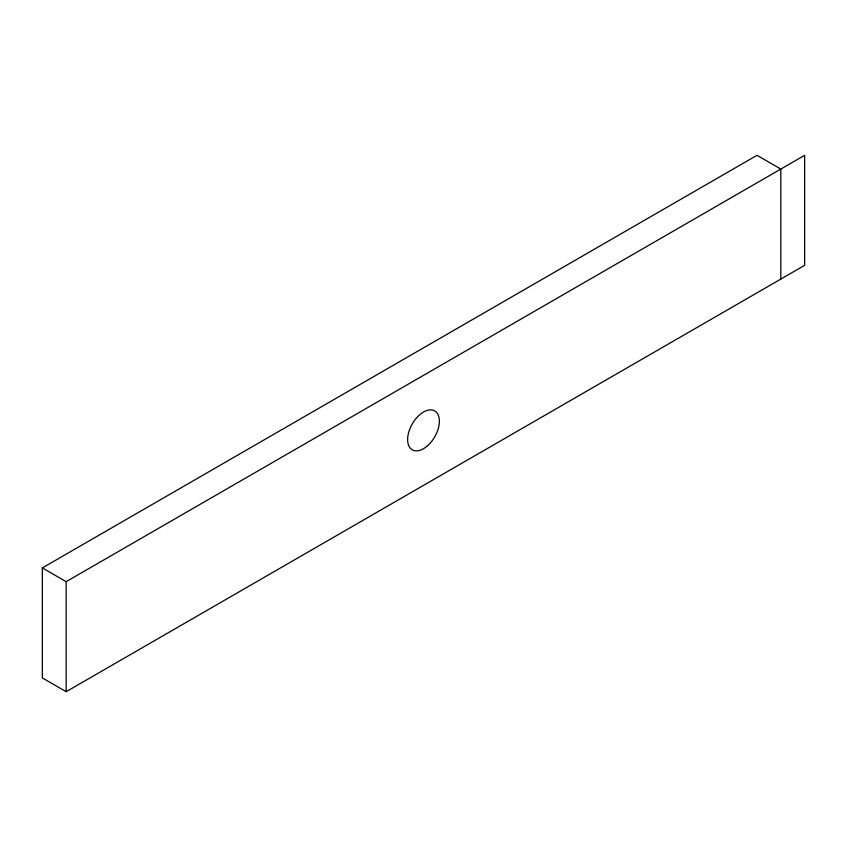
<?xml version="1.0" encoding="UTF-8"?>
<svg xmlns="http://www.w3.org/2000/svg" width="847" height="847" viewBox="0 0 847 847"><rect width="100%" height="100%" fill="white"/><g stroke="black" fill="none" stroke-linecap="round" stroke-linejoin="round"><path stroke-width="1.27" d="M42.35 567.913L66.172 581.667L804.65 155.308L804.65 265.333L66.172 691.692L42.35 677.939L42.35 567.913L757.006 155.308L780.828 169.061L780.828 279.087M66.172 581.667L66.172 691.692M427.608 445.713A22.456 12.97 -60 0 0 434.733 410.922A22.456 12.97 -60 0 0 408.159 434.49A22.456 12.97 -60 0 0 427.608 445.713"/></g></svg>
